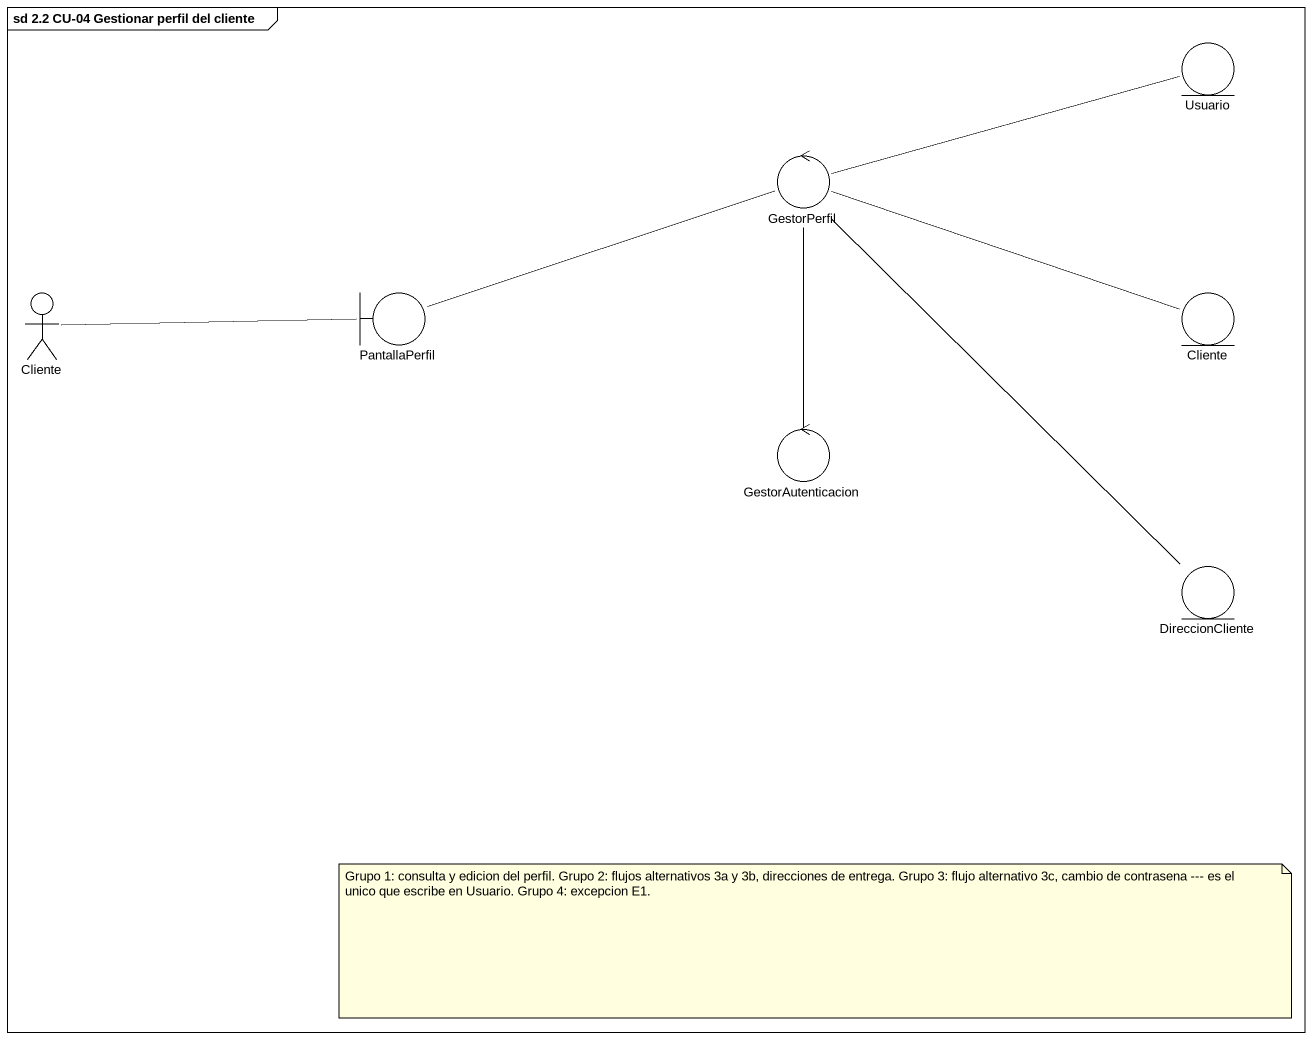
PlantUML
@startuml
mainframe sd 2.2 CU-04 Gestionar perfil del cliente
entity Usuario
control GestorPerfil
actor Cliente
boundary PantallaPerfil
entity "Cliente" as Cliente_2
control GestorAutenticacion
entity DireccionCliente
GestorPerfil -right- Usuario
GestorPerfil -right- Cliente_2
GestorPerfil -- GestorAutenticacion
GestorPerfil -- DireccionCliente
Cliente -right- PantallaPerfil
PantallaPerfil -right- GestorPerfil
note as N1
  Grupo 1: consulta y edicion del perfil. Grupo 2: flujos alternativos 3a y 3b, direcciones de entrega. Grupo 3: flujo alternativo 3c, cambio de contrasena --- es el unico que escribe en Usuario. Grupo 4: excepcion E1.
end note
@enduml
